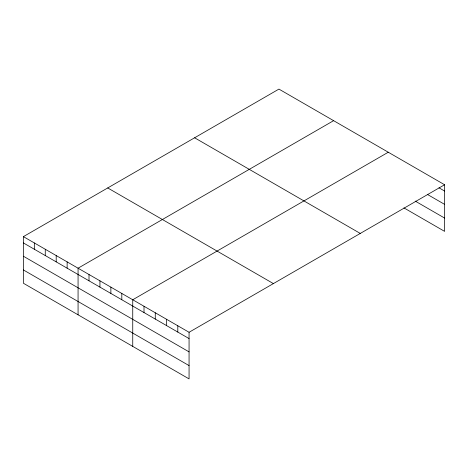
<?xml version="1.0" encoding="UTF-8"?>
<svg xmlns="http://www.w3.org/2000/svg" width="468" height="468" viewBox="0 0 468 468"><rect width="100%" height="100%" fill="white"/><g stroke="black" fill="none" stroke-linecap="round" stroke-linejoin="round"><path stroke-width="0.7" d="M23.4 236.632L189.066 332.28L189.066 378.899L23.4 283.251L23.4 236.632L278.934 89.101L444.6 184.749L444.6 231.367L403.919 207.88M333.602 120.668L78.068 268.199L78.068 314.812M388.27 152.229L132.742 299.76L132.742 346.378M189.066 332.28L444.6 184.749M438.966 187.803L444.6 191.049M427.699 194.6L444.6 204.358M415.186 201.082L444.6 218.065M194.606 137.785L360.272 233.438M107.728 187.949L273.394 283.596M23.4 242.933L189.066 338.58M23.4 256.236L189.066 351.883M23.4 269.942L189.066 365.596M177.805 325.775L177.805 332.075M166.538 319.27L166.538 325.576M155.271 312.77L155.271 319.071M144.009 306.265L144.009 312.565M121.809 293.448L121.809 299.748M110.875 287.136L110.875 293.436M99.941 280.823L99.941 287.124M89.008 274.511L89.008 280.812M67.135 261.881L67.135 268.182M56.201 255.569L56.201 261.869M45.267 249.257L45.267 255.557M34.334 242.945L34.334 249.245"/></g></svg>
